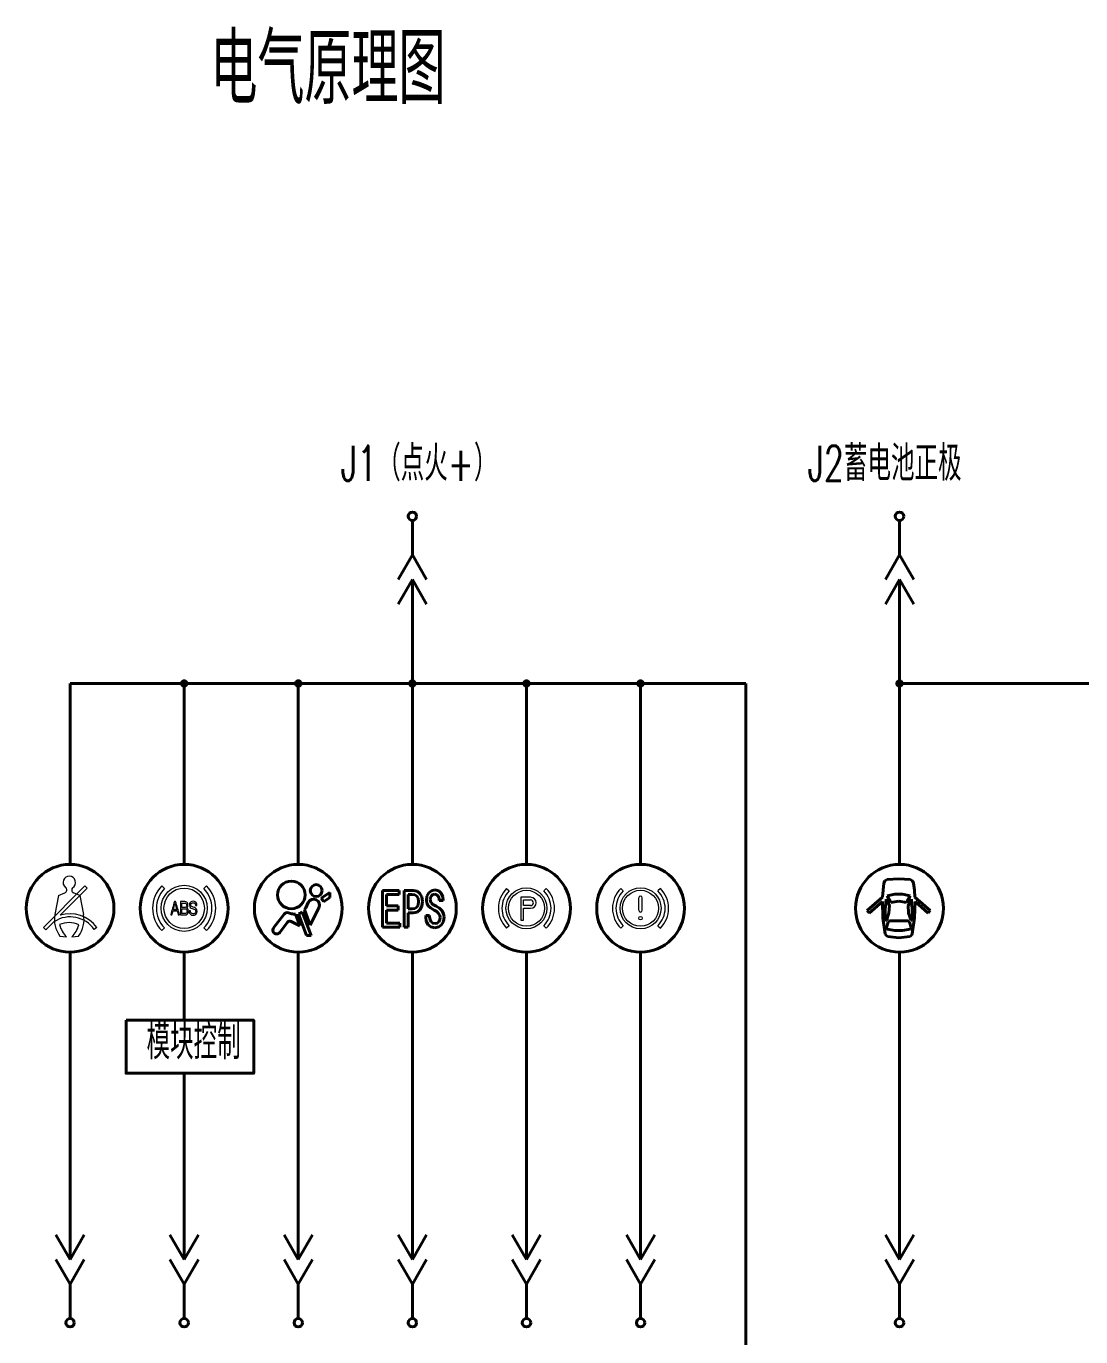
# Model space of a CAD drawing. Header units: millimetres. Extents: x 0 to 1188, y 0 to 840.
# Drawn here: x 231.2 to 351.3, y 178.5 to 327.7 of the extents above; entities that cross this region are included whole.
import ezdxf

# ---------------------------------------------------------------- set-up
doc = ezdxf.new("R2010")
doc.units = ezdxf.units.MM
for name, color, linetype, lineweight in [('1轮廓实线层', 7, 'Continuous', 40), ('2细线层', 3, 'Continuous', 20), ('6文字层', 3, 'Continuous', 20)]:
    doc.layers.add(name, color=color, linetype=linetype, lineweight=lineweight)
doc.styles.add('STYLE9', font='romans.shx', dxfattribs={"width": 0.67, "height": 5, "bigfont": 'hzfs.shx'})

msp = doc.modelspace()

# ---------------------------------------------------------------- linework, layer by layer
at = {"layer": '1轮廓实线层', "ltscale": 7}
for p, q in [((275.1542679865763, 267.5446317264032), (275.1542679865763, 271.4646317264037)), ((330.6641841693447, 267.5446317264032), (330.6641841693447, 271.4646317264037)), ((275.1542679865763, 267.5446317264032), (273.5376872328459, 264.744631726403)), ((275.1542679865763, 267.5446317264032), (276.7708487403077, 264.744631726403)), ((330.6641841693447, 267.5446317264032), (329.0476034156143, 264.744631726403)), ((330.6641841693447, 267.5446317264032), (332.280764923076, 264.744631726403)), ((275.1542679865763, 264.744631726403), (273.5376872328459, 261.9446317264033)), ((275.1542679865763, 264.744631726403), (276.7708487403077, 261.9446317264033)), ((330.6641841693447, 264.744631726403), (329.0476034156143, 261.9446317264033)), ((330.6641841693447, 232.2978424826661), (330.6641841693447, 264.744631726403)), ((330.6641841693447, 264.744631726403), (332.280764923076, 261.9446317264033)), ((236.1542679865765, 252.8978424826664), (313.1542679865763, 252.8978424826664)), ((236.1542679865763, 232.2978424826661), (236.1542679865763, 252.8978424826664)), ((249.1542679865763, 232.2978424826661), (249.1542679865763, 252.8978424826664)), ((262.1542679865763, 232.2978424826661), (262.1542679865763, 252.8978424826664)), ((275.1542679865763, 232.2978424826661), (275.1542679865763, 252.8978424826664)), ((288.1542679865763, 232.2978424826661), (288.1542679865763, 252.8978424826664)), ((301.1542679865763, 232.2978424826661), (301.1542679865763, 252.8978424826664)), ((236.1542679865763, 222.2978424826661), (236.1542679865763, 187.2978424826665)), ((249.1542679865763, 222.2978424826661), (249.1542679865763, 214.5431148886826)), ((262.1542679865763, 222.2978424826661), (262.1542679865763, 187.2978424826665)), ((275.1542679865763, 222.2978424826661), (275.1542679865763, 187.2978424826665)), ((288.1542679865763, 222.2978424826661), (288.1542679865763, 187.2978424826665)), ((301.1542679865763, 222.2978424826661), (301.1542679865763, 187.2978424826665)), ((330.6641841693447, 222.2978424826661), (330.6641841693447, 187.2978424826665)), ((249.1542679865763, 208.5163257905426), (249.1542679865763, 187.2978424826665)), ((236.1542679865763, 187.2978424826661), (234.537687232845, 190.0978424826658)), ((236.1542679865763, 187.2978424826661), (237.7708487403067, 190.0978424826658)), ((249.1542679865763, 187.2978424826661), (247.537687232845, 190.0978424826658)), ((249.1542679865763, 187.2978424826661), (250.7708487403067, 190.0978424826658)), ((262.1542679865763, 187.2978424826661), (260.537687232845, 190.0978424826658)), ((262.1542679865763, 187.2978424826661), (263.7708487403067, 190.0978424826658)), ((275.1542679865763, 187.2978424826661), (273.537687232845, 190.0978424826658)), ((275.1542679865763, 187.2978424826661), (276.7708487403067, 190.0978424826658)), ((288.1542679865763, 187.2978424826661), (286.537687232845, 190.0978424826658)), ((288.1542679865763, 187.2978424826661), (289.7708487403067, 190.0978424826658)), ((301.1542679865763, 187.2978424826661), (299.537687232845, 190.0978424826658)), ((301.1542679865763, 187.2978424826661), (302.7708487403067, 190.0978424826658)), ((330.6641841693447, 187.2978424826661), (329.0476034156134, 190.0978424826658)), ((330.6641841693447, 187.2978424826661), (332.2807649230751, 190.0978424826658)), ((236.1542679865763, 184.4978424826659), (234.537687232845, 187.2978424826661)), ((236.1542679865763, 184.4978424826659), (237.7708487403067, 187.2978424826661)), ((249.1542679865763, 184.4978424826659), (247.537687232845, 187.2978424826661)), ((249.1542679865763, 184.4978424826659), (250.7708487403067, 187.2978424826661)), ((262.1542679865763, 184.4978424826659), (260.537687232845, 187.2978424826661)), ((262.1542679865763, 184.4978424826659), (263.7708487403067, 187.2978424826661)), ((275.1542679865763, 184.4978424826659), (273.537687232845, 187.2978424826661)), ((275.1542679865763, 184.4978424826659), (276.7708487403067, 187.2978424826661)), ((288.1542679865763, 184.4978424826659), (286.537687232845, 187.2978424826661)), ((288.1542679865763, 184.4978424826659), (289.7708487403067, 187.2978424826661)), ((301.1542679865763, 184.4978424826659), (299.537687232845, 187.2978424826661)), ((301.1542679865763, 184.4978424826659), (302.7708487403067, 187.2978424826661)), ((330.6641841693447, 184.4978424826659), (329.0476034156134, 187.2978424826661)), ((330.6641841693447, 184.4978424826659), (332.2807649230751, 187.2978424826661)), ((236.1542679865763, 184.4978424826659), (236.1542679865763, 180.5778424826663)), ((249.1542679865763, 184.4978424826659), (249.1542679865763, 180.5778424826663)), ((262.1542679865763, 184.4978424826659), (262.1542679865763, 180.5778424826663)), ((275.1542679865763, 184.4978424826659), (275.1542679865763, 180.5778424826663)), ((288.1542679865763, 184.4978424826659), (288.1542679865763, 180.5778424826663)), ((301.1542679865763, 184.4978424826659), (301.1542679865763, 180.5778424826663)), ((330.6641841693447, 184.4978424826659), (330.6641841693447, 180.5778424826663))]:
    msp.add_line(p, q, dxfattribs=at)
at = {"layer": '1轮廓实线层', "ltscale": 10}
for p, q in [((275.1542679865763, 252.8978424826664), (275.1542679865763, 264.744631726403)), ((313.1542679865763, 252.8978424826664), (313.1542679865765, 165.1635670674596)), ((330.6641841693447, 252.8978424826664), (355.8433873604163, 252.8978424826664))]:
    msp.add_line(p, q, dxfattribs=at)
at = {"layer": '1轮廓实线层', "color": 1}
for p, q in [((328.8709814138601, 230.169294170551), (328.7801064095042, 229.3680285330279)), ((329.0020752564219, 230.4347435206573), (328.8709814138601, 230.169294170551)), ((329.2665711967641, 230.5677190930166), (329.0020752564219, 230.4347435206573)), ((330.5716386254153, 230.6609023525909), (329.2665711967641, 230.5677190930166)), ((331.8767060540663, 230.5677190930166), (330.5716386254153, 230.6609023525909)), ((332.1412019944084, 230.4347435206573), (331.8767060540663, 230.5677190930166)), ((332.2722707472399, 230.169294170551), (332.1412019944084, 230.4347435206573)), ((332.3631457515958, 229.3680285330279), (332.2722707472399, 230.169294170551)), ((265.7552027147074, 229.0803563975346), (264.7808661635672, 228.4444193081706)), ((265.7552027147074, 228.5174945495062), (265.0181028319637, 228.0367530866918)), ((265.7552027147074, 229.0803563975346), (265.7552027147074, 228.5174945495062)), ((271.738422554414, 227.2338211613883), (271.738422554414, 229.3338274133043)), ((271.738422554414, 229.3338274133043), (272.6912533139896, 229.3338274133043)), ((272.9173893889149, 228.867540614569), (272.1906947042646, 228.867540614569)), ((272.1906947042646, 228.867540614569), (272.1906947042646, 228.216458888061)), ((272.6912533139896, 229.3338274133043), (273.6440840735652, 229.3338274133043)), ((273.6440840735652, 228.867540614569), (272.9173893889149, 228.867540614569)), ((273.6440840735652, 229.3338274133043), (273.6440840735652, 229.1006633433631)), ((273.6440840735652, 229.1006633433631), (273.6440840735652, 228.867540614569)), ((274.234476996053, 229.3338274133043), (274.7452055279775, 229.3338274133043)), ((274.234476996053, 227.2338211613883), (274.234476996053, 229.3338274133043)), ((274.6867078047565, 228.867540614569), (274.6867078047565, 228.0564273074328)), ((274.9123891270631, 228.867540614569), (274.6867078047565, 228.867540614569)), ((274.7452055279775, 229.3338274133043), (275.2559340599021, 229.3338274133043)), ((275.1380291082226, 228.867540614569), (274.9123891270631, 228.867540614569)), ((275.447302230072, 228.8241324100586), (275.1380291082226, 228.867540614569)), ((275.2559340599021, 229.3338274133043), (275.6933233967777, 229.2476311214909)), ((275.6685600496332, 228.6948586429121), (275.447302230072, 228.8241324100586)), ((275.8011824496991, 228.4496229580022), (275.6685600496332, 228.6948586429121)), ((275.6933233967777, 229.2476311214909), (276.0222749046718, 228.9895796809637)), ((275.8454174771525, 228.0558485313727), (275.8011824496991, 228.4496229580022)), ((276.0222749046718, 228.9895796809637), (276.2286912524053, 228.5844777800144)), ((276.2286912524053, 228.5844777800144), (276.297648285856, 228.0558485313727)), ((276.7489695893221, 228.2285718441767), (276.8201177035719, 228.6956854658551)), ((276.8201177035719, 228.6956854658551), (277.0335620463213, 229.0644071573101)), ((277.0335620463213, 229.0644071573101), (277.3456463661771, 229.30368971703)), ((277.2356375736038, 228.544583573012), (277.2012003980255, 228.3022417684028)), ((277.3384530065725, 228.7316936050252), (277.2356375736038, 228.544583573012)), ((277.5008823737355, 228.8518309786509), (277.3384530065725, 228.7316936050252)), ((277.3456463661771, 229.30368971703), (277.7123836825688, 229.3833127664461)), ((277.7123836825688, 228.8917251856533), (277.5008823737355, 228.8518309786509)), ((277.7123836825688, 229.3833127664461), (278.1516333710663, 229.2881867868477)), ((277.937692934551, 228.8362867073215), (277.7123836825688, 228.8917251856533)), ((278.1047525101951, 228.6706740718278), (277.937692934551, 228.8362867073215)), ((278.2030617581242, 228.437385978445), (278.1047525101951, 228.6706740718278)), ((278.1516333710663, 229.2881867868477), (278.4492482894186, 229.0022300719925)), ((278.2226574618746, 228.1790451498878), (278.2030617581242, 228.437385978445)), ((278.4492482894186, 229.0022300719925), (278.6186229693033, 228.6058924942395)), ((278.6186229693033, 228.6058924942395), (278.6748882705781, 228.1790451498878)), ((326.9716386254152, 227.0288627665714), (328.7254860659143, 228.5635012305222)), ((328.7801064095042, 229.3680285330279), (328.7254860659143, 228.5635012305222)), ((329.2589188289207, 228.7169500230791), (330.1232349595268, 228.9113954354914)), ((329.2589188289207, 228.7169500230791), (329.6793725348832, 227.9694265885737)), ((330.1232349595268, 228.9113954354914), (331.0200422913035, 228.9113954354914)), ((331.0200422913035, 228.9113954354914), (331.8843584219096, 228.7169500230791)), ((331.4639047159474, 227.9694265885737), (331.8843584219096, 228.7169500230791)), ((332.4177660951855, 228.5635012305222), (332.3631457515958, 229.3680285330279)), ((332.4177660951855, 228.5635012305222), (334.1716386254152, 227.0288627665714)), ((263.6069810435247, 224.1993111244844), (262.6040808801356, 226.8857981998153)), ((262.8660726791477, 227.1458064146432), (263.000559686817, 227.3607475968124)), ((263.5212108634116, 225.3915245623864), (262.8660726791477, 227.1458064146432)), ((263.000559686817, 227.3607475968124), (263.3002395853232, 227.9603454239275)), ((263.5212108634116, 225.3915245623864), (264.504671901798, 227.3582086090573)), ((271.738422554414, 225.1338149094722), (271.738422554414, 227.2338211613883)), ((272.1906947042646, 228.216458888061), (272.1906947042646, 227.5654185027001)), ((272.1906947042646, 227.5654185027001), (272.8584369130751, 227.5654185027001)), ((272.1906947042646, 227.0991317039648), (272.1906947042646, 226.3496167060862)), ((272.8584369130751, 227.0991317039648), (272.1906947042646, 227.0991317039648)), ((272.8584369130751, 227.5654185027001), (273.5262204630328, 227.5654185027001)), ((273.5262204630328, 227.0991317039648), (272.8584369130751, 227.0991317039648)), ((273.5262204630328, 227.5654185027001), (273.5262204630328, 227.3322544327589)), ((273.5262204630328, 227.3322544327589), (273.5262204630328, 227.0991317039648)), ((274.234476996053, 225.1338149094722), (274.234476996053, 227.2338211613883)), ((274.6867078047565, 228.0564273074328), (274.6867078047565, 227.2453140002967)), ((274.6867078047565, 227.2453140002967), (274.9123891270631, 227.2453140002967)), ((274.9123891270631, 227.2453140002967), (275.1380291082226, 227.2453140002967)), ((275.1380291082226, 227.2453140002967), (275.4475089358077, 227.2883501344827)), ((275.6930340087476, 226.8651408110804), (275.2568435651394, 226.7790685427085)), ((275.4475089358077, 227.2883501344827), (275.6685600496332, 227.4168797609805)), ((275.6685600496332, 227.4168797609805), (275.8011824496991, 227.6629836099805)), ((276.0222749046718, 227.1232749339019), (275.6930340087476, 226.8651408110804)), ((275.8011824496991, 227.6629836099805), (275.8454174771525, 228.0558485313727)), ((276.2290219815825, 227.5282528114099), (276.0222749046718, 227.1232749339019)), ((276.297648285856, 228.0558485313727), (276.2290219815825, 227.5282528114099)), ((276.8008527289987, 227.8851922759263), (276.7489695893221, 228.2285718441767)), ((276.9552619136141, 227.5907192847576), (276.8008527289987, 227.8851922759263)), ((277.2279067790862, 227.3324197973475), (276.9552619136141, 227.5907192847576)), ((277.2012003980255, 228.3022417684028), (277.2281548259691, 228.0965695613181)), ((277.6331740446242, 227.0991317039648), (277.2279067790862, 227.3324197973475)), ((277.2281548259691, 228.0965695613181), (277.3089767686527, 227.9211590739492)), ((277.3089767686527, 227.9211590739492), (277.5033215014175, 227.7467407741119)), ((277.5033215014175, 227.7467407741119), (277.8689839479832, 227.5412339316158)), ((277.9281431295587, 226.9176440679644), (277.6331740446242, 227.0991317039648)), ((277.8689839479832, 227.5412339316158), (278.2523404055303, 227.2985613978294)), ((278.1443573291674, 226.7180490095111), (277.9281431295587, 226.9176440679644)), ((278.4487521956528, 228.1790451498878), (278.2226574618746, 228.1790451498878)), ((278.2523404055303, 227.2985613978294), (278.5376356620311, 227.0127700475628)), ((278.6748882705781, 228.1790451498878), (278.4487521956528, 228.1790451498878)), ((278.5376356620311, 227.0127700475628), (278.7146171129918, 226.6843559745816)), ((327.2171667293983, 226.7482592191623), (326.9716386254152, 227.0288627665714)), ((328.7097297150763, 228.0542298781161), (327.2171667293983, 226.7482592191623)), ((328.7097297150763, 228.0542298781161), (328.7743357714583, 226.2100343176046)), ((329.0284947427795, 227.1446769631773), (329.1211511180104, 228.3437151901696)), ((329.0738318860349, 225.9426781479701), (329.0284947427795, 227.1446769631773)), ((329.5014863446891, 227.6337761721538), (329.1211511180104, 228.3437151901696)), ((329.5014863446891, 227.6337761721538), (329.4535398694477, 226.7522233966024)), ((330.5716386254153, 228.0965311639648), (329.6793725348832, 227.9694265885737)), ((331.4639047159474, 227.9694265885737), (330.5716386254153, 228.0965311639648)), ((332.0221261328202, 228.3437151901696), (331.6417909061415, 227.6337761721538)), ((331.6897373813829, 226.7522233966024), (331.6417909061415, 227.6337761721538)), ((332.0221261328202, 228.3437151901696), (332.1147825080511, 227.1446769631773)), ((332.1147825080511, 227.1446769631773), (332.0694202750649, 225.9426781479701)), ((332.3689414793721, 226.2100343176046), (332.4335224460237, 228.0542298781161)), ((333.9260854317017, 226.7482592191623), (332.4335224460237, 228.0542298781161)), ((334.1716386254152, 227.0288627665714), (333.9260854317017, 226.7482592191623)), ((260.5475801416169, 226.6452291099897), (259.3451314093263, 225.0705012980611)), ((260.9304118891134, 225.7044548032411), (260.0405760242077, 224.5393767969751)), ((261.3802094386585, 226.682203119178), (261.0304638753498, 226.7958228212328)), ((262.330028889286, 225.3104356409478), (261.3483134049809, 225.8013330547838)), ((262.330028889286, 225.3104356409478), (261.8416704632052, 226.6171415579456)), ((263.1039440944828, 224.1993111244844), (262.1803079550832, 226.6724438849931)), ((272.1906947042646, 226.3496167060862), (272.1906947042646, 225.6001017082076)), ((272.1906947042646, 225.6001017082076), (272.9666680363209, 225.6001017082076)), ((272.9666680363209, 225.6001017082076), (273.7426413683772, 225.6001017082076)), ((273.7426413683772, 225.6001017082076), (273.7426413683772, 225.3669789794135)), ((273.7426413683772, 225.3669789794135), (273.7426413683772, 225.1338149094722)), ((274.6867078047565, 226.7790685427085), (274.6867078047565, 225.9564210555168)), ((274.9717963555215, 226.7790685427085), (274.6867078047565, 226.7790685427085)), ((274.6867078047565, 225.9564210555168), (274.6867078047565, 225.1338149094722)), ((275.2568435651394, 226.7790685427085), (274.9717963555215, 226.7790685427085)), ((276.6706694566149, 226.4612791445456), (276.8968055315402, 226.4612791445456)), ((276.6706694566149, 226.3754962642038), (276.6706694566149, 226.4612791445456)), ((276.6706694566149, 226.2897547250091), (276.6706694566149, 226.3754962642038)), ((276.7398331958013, 225.8167293192878), (276.6706694566149, 226.2897547250091)), ((276.9460841789462, 225.4296934996441), (276.7398331958013, 225.8167293192878)), ((276.8968055315402, 226.4612791445456), (277.1229002653183, 226.4612791445456)), ((277.2749943456931, 225.1712286476454), (276.9460841789462, 225.4296934996441)), ((277.1229002653183, 226.4612791445456), (277.1229002653183, 226.3876092203195)), ((277.1229002653183, 226.3876092203195), (277.1229002653183, 226.3139392960934)), ((277.1229002653183, 226.3139392960934), (277.1671352927717, 225.9880883742358)), ((277.1671352927717, 225.9880883742358), (277.2997576928376, 225.7486404499273)), ((277.2997576928376, 225.7486404499273), (277.4912085453018, 225.6009698722978)), ((277.4912085453018, 225.6009698722978), (277.7123836825688, 225.5517325660389)), ((277.7123836825688, 225.5517325660389), (277.9845737954222, 225.6036983880099)), ((277.9845737954222, 225.6036983880099), (278.1738335670873, 225.7601332888357)), ((278.2769797292333, 226.5003051874578), (278.1443573291674, 226.7180490095111)), ((278.4888531083909, 225.4170431086154), (278.1519227590964, 225.1681694027561)), ((278.1738335670873, 225.7601332888357), (278.2844624768679, 225.9906928665064)), ((278.3212147566867, 226.2644126018045), (278.2769797292333, 226.5003051874578)), ((278.2844624768679, 225.9906928665064), (278.3212147566867, 226.2644126018045)), ((278.7022974511403, 225.8066007382354), (278.4888531083909, 225.4170431086154)), ((278.7734455653901, 226.3127817439731), (278.7022974511403, 225.8066007382354)), ((278.7146171129918, 226.6843559745816), (278.7734455653901, 226.3127817439731)), ((328.7743357714583, 226.2100343176046), (329.0288710887389, 224.3822976203887)), ((329.1116671998307, 225.8987209398997), (329.0738318860349, 225.9426781479701)), ((329.1628502503236, 225.9236601321497), (329.1116671998307, 225.8987209398997)), ((329.4535398694477, 226.7522233966024), (329.1628502503236, 225.9236601321497)), ((329.3597795460689, 225.7262541315224), (329.1733377577286, 225.0918853821759)), ((329.3597795460689, 225.7262541315224), (329.4269447549757, 225.8229499533854)), ((329.4269447549757, 225.8229499533854), (329.5386693254884, 225.8601329341848)), ((331.6046079253422, 225.8601329341848), (329.5386693254884, 225.8601329341848)), ((331.6046079253422, 225.8601329341848), (331.7163074061241, 225.8229499533854)), ((331.9804270005068, 225.9236601321497), (331.6897373813829, 226.7522233966024)), ((331.7163074061241, 225.8229499533854), (331.7834726150309, 225.7262541315224)), ((331.9699144033711, 225.0918853821759), (331.7834726150309, 225.7262541315224)), ((332.0315849612691, 225.8987209398997), (331.9804270005068, 225.9236601321497)), ((332.0694202750649, 225.9426781479701), (332.0315849612691, 225.8987209398997)), ((332.1144061620914, 224.3822976203887), (332.3689414793721, 226.2100343176046)), ((263.6069810435247, 224.1993111244844), (263.1039440944828, 224.1993111244844)), ((272.7405319613956, 225.1338149094722), (271.738422554414, 225.1338149094722)), ((273.7426413683772, 225.1338149094722), (272.7405319613956, 225.1338149094722)), ((274.4606130709783, 225.1338149094722), (274.234476996053, 225.1338149094722)), ((274.6867078047565, 225.1338149094722), (274.4606130709783, 225.1338149094722)), ((277.7123836825688, 225.0854457673036), (277.2749943456931, 225.1712286476454)), ((278.1519227590964, 225.1681694027561), (277.7123836825688, 225.0854457673036)), ((329.0288710887389, 224.3822976203887), (329.1272730122851, 224.1932214103319)), ((329.1272730122851, 224.1932214103319), (329.3131879162818, 224.0889484898178)), ((329.1853306489716, 224.9844511556016), (329.1733377577286, 225.0918853821759)), ((329.2703346563594, 224.9176622926543), (329.1853306489716, 224.9844511556016)), ((330.1308120581782, 224.7614034502665), (329.2703346563594, 224.9176622926543)), ((329.3131879162818, 224.0889484898178), (330.5716386254153, 223.949148510726)), ((331.0124651926521, 224.7614034502665), (330.1308120581782, 224.7614034502665)), ((330.5716386254153, 223.949148510726), (331.8300893345486, 224.0889484898178)), ((331.8729425944712, 224.9176622926543), (331.0124651926521, 224.7614034502665)), ((331.8300893345486, 224.0889484898178), (332.0160042385455, 224.1932214103319)), ((331.9579466018588, 224.9844511556016), (331.8729425944712, 224.9176622926543)), ((331.9699144033711, 225.0918853821759), (331.9579466018588, 224.9844511556016)), ((332.0160042385455, 224.1932214103319), (332.1144061620914, 224.3822976203887))]:
    msp.add_line(p, q, dxfattribs=at)
at = {"layer": '1轮廓实线层', "ltscale": 10}
msp.add_lwpolyline([(242.5357700940749, 214.5431148886826), (257.0821291562042, 214.5431148886826), (257.0821291562042, 208.5163257905426), (242.5357700940749, 208.5163257905426)], close=True, dxfattribs=at)
at = {"layer": '1轮廓实线层', "ltscale": 7}
for centre, radius in [((275.1542679865763, 271.9446317264033), 0.48), ((330.6641841693447, 271.9446317264033), 0.48), ((249.1542679865763, 252.8978424826664), 0.3200000000000001), ((262.1542679865763, 252.8978424826664), 0.3200000000000001), ((275.1542679865763, 252.8978424826664), 0.3200000000000001), ((288.1542679865763, 252.8978424826664), 0.3200000000000001), ((301.1542679865763, 252.8978424826664), 0.3200000000000001), ((330.6641841693447, 252.8978424826664), 0.3200000000000001), ((236.1542679865763, 227.2978424826661), 5), ((249.1542679865763, 227.2978424826661), 5), ((262.1542679865763, 227.2978424826661), 5), ((275.1542679865763, 227.2978424826661), 5), ((288.1542679865763, 227.2978424826661), 5), ((301.1542679865763, 227.2978424826661), 5), ((330.6641841693447, 227.2978424826661), 5), ((236.1542679865763, 180.0978424826658), 0.48), ((249.1542679865763, 180.0978424826658), 0.48), ((262.1542679865763, 180.0978424826658), 0.48), ((275.1542679865763, 180.0978424826658), 0.48), ((288.1542679865763, 180.0978424826658), 0.48), ((301.1542679865763, 180.0978424826658), 0.48), ((330.6641841693447, 180.0978424826658), 0.48)]:
    msp.add_circle(centre, radius, dxfattribs=at)
at = {"layer": '1轮廓实线层', "color": 1}
for centre, radius in [((261.3678318733505, 228.822252423523), 1.57091282165994), ((264.1978511002299, 229.3159268552165), 0.673250167473714)]:
    msp.add_circle(centre, radius, dxfattribs=at)
for centre, radius, start, end in [((263.902138370092, 227.659316688176), 1.178181284443396, 18.68760076727299, 41.7914003613268), ((261.7962067137096, 227.9628844116828), 1.346493826311825, 286.5959943285457, 306.8760007668646), ((263.902138370092, 227.659316688176), 0.673250167473714, 333.4350001091275, 153.4349914577101), ((260.895262777374, 226.3796668594466), 0.4376113303759207, 72.0073990984573, 142.6360015695408), ((261.1975610070031, 225.5001456322977), 0.3366238052548636, 63.43489697306627, 142.6360015695408), ((261.7962067137096, 227.9628844116828), 1.346493826311825, 252.0069874658611, 271.9364959167216), ((259.6928140450834, 224.8048597041509), 0.4376113303759207, 142.6360015695408, 322.6360065785032)]:
    msp.add_arc(centre, radius, start, end, dxfattribs=at)
at = {"layer": '2细线层', "color": 1}
for p, q in [((233.1316529650101, 225.1062639673287), (237.8450914880329, 229.844578332807)), ((238.0991660401162, 229.5918376556083), (237.8450914880329, 229.844578332807)), ((234.8405639758673, 228.7444025564873), (234.4100147261622, 226.5904931857826)), ((234.8405639758673, 228.7444025564873), (235.5539004427844, 229.0531489192103)), ((235.0230733646733, 226.499510463389), (238.0991660401162, 229.5918376556083)), ((237.269182360578, 228.7444025564873), (236.5558458936609, 229.0531489192103)), ((237.269182360578, 228.7444025564873), (237.6997316102827, 226.5904931857826)), ((285.8915262867797, 229.5605841824627), (286.1743689992543, 229.2777414699883)), ((287.5042679865762, 228.5478424826661), (287.5042679865762, 225.9478424826661)), ((288.6292679865762, 228.5478424826661), (287.5042679865762, 228.5478424826661)), ((290.4170096863734, 229.5605841824627), (290.134166973899, 229.2777414699883)), ((298.8915262867793, 229.5605841824631), (299.1743689992541, 229.2777414699885)), ((300.9542679865763, 227.0713740682636), (300.9542679865763, 228.4807302301961)), ((301.3542679865764, 227.0713740682636), (301.3542679865764, 228.4807302301961)), ((303.4170096863736, 229.5605841824631), (303.1341669738986, 229.2777414699885)), ((287.8042679865764, 228.2478424826661), (288.6292679865762, 228.2478424826661)), ((287.8042679865764, 227.597842482666), (287.8042679865764, 228.2478424826661)), ((288.6292679865762, 227.597842482666), (287.8042679865764, 227.597842482666)), ((287.8042679865764, 225.9478424826661), (287.8042679865764, 227.2978424826661)), ((287.8042679865764, 227.2978424826661), (288.6292679865762, 227.2978424826661)), ((233.3857275170933, 224.8535232901299), (234.3730340290133, 225.8460404526445)), ((287.5042679865762, 225.9478424826661), (287.8042679865764, 225.9478424826661)), ((234.9968763052927, 224.1154425811919), (235.7499856699053, 224.046991051986)), ((236.3597606665401, 224.046991051986), (237.1128700311531, 224.1154425811919)), ((239.2126757286712, 225.1062639673287), (238.9157645570183, 224.8965859860541)), ((286.1743689992543, 225.3179434953438), (285.8915262867797, 225.0351007828692)), ((290.134166973899, 225.3179434953438), (290.4170096863734, 225.0351007828692)), ((299.1743689992541, 225.317943495344), (298.8915262867793, 225.0351007828694)), ((303.1341669738986, 225.317943495344), (303.4170096863736, 225.0351007828694))]:
    msp.add_line(p, q, dxfattribs=at)
at = {"layer": '2细线层', "color": 2}
for p, q in [((246.9172279865766, 229.5345944826659), (246.6083479865772, 229.8434024826661)), ((251.390587986577, 229.5345944826659), (251.6994679865763, 229.8434024826661)), ((246.6083479865772, 224.7522104826658), (246.9172279865766, 225.061018482666)), ((251.6994679865763, 224.7522104826658), (251.390587986577, 225.061018482666))]:
    msp.add_line(p, q, dxfattribs=at)
at = {"layer": '2细线层', "color": 1, "ltscale": 5}
msp.add_line((233.1316529650101, 225.1062639673287), (233.3857275170933, 224.8535232901299), dxfattribs=at)
at = {"layer": '2细线层', "color": 2}
for points in [[(247.8848966435439, 226.9966268885923), (247.9999419059736, 226.9966268885923), (248.1165631309027, 226.9966268885923), (248.2331843558316, 226.9966268885923), (248.3498055807604, 226.9966268885923), (248.4128440807219, 226.7726743229391), (248.4774585431828, 226.5466481224191), (248.6287509430906, 226.5466481224191), (248.5735922556241, 226.7353488953304), (248.5168576056587, 226.9240496682417), (248.4601229556934, 227.1127504411529), (248.403388305728, 227.3014512140644), (248.3482296182613, 227.4901519869757), (248.2914949682961, 227.6788527598871), (248.2347603183305, 227.8675535327984), (248.1780256683651, 228.0583279405769), (248.0409169309487, 228.0583279405769), (247.9889101684801, 227.8696271676656), (247.9353274435132, 227.6809263947541), (247.8833206810448, 227.4922256218429), (247.8297379560775, 227.3035248489316), (247.7777311936093, 227.1148240760203), (247.7241484686417, 226.9261233031089), (247.6705657436742, 226.7374225301976), (247.6169830187071, 226.5466481224191), (247.7666994561157, 226.5466481224191), (247.82501006858, 226.7706006880721), (247.8848966435439, 226.9966268885923)], [(248.3088305557856, 227.1397076944261), (248.1165631309027, 227.1397076944261), (247.9227197435209, 227.1397076944261), (247.9684226559928, 227.3138930232672), (248.015701530964, 227.4901519869757), (248.0614044434362, 227.6664109506842), (248.1086833184074, 227.8426699143924), (248.1575381558775, 227.6684845855511), (248.207968955847, 227.4922256218429), (248.2583997558161, 227.3159666581346), (248.3088305557856, 227.1397076944261)], [(248.7477775844652, 228.0583279405769), (248.7477775844652, 227.8696271676656), (248.7477775844652, 227.6809263947541), (248.7477775844652, 227.4922256218429), (248.7477775844652, 227.3035248489316), (248.7477775844652, 227.1148240760203), (248.7477775844652, 226.9261233031089), (248.7477775844652, 226.7374225301976), (248.7477775844652, 226.5466481224191), (248.8785824718855, 226.5466481224191), (249.0109633218046, 226.5466481224191), (249.143344171724, 226.5466481224191), (249.2757250216434, 226.5466481224191), (249.3860423965764, 226.5653108362235), (249.4821761090177, 226.6171517079024), (249.5562463464726, 226.7021707374558), (249.6051011839427, 226.8203679248838), (249.6224367714319, 226.967596000452), (249.6161329214358, 227.0629832043412), (249.5956454089483, 227.1480022338947), (249.5641261589678, 227.2205794542451), (249.5231511339923, 227.2807148653928), (249.4727203340233, 227.3284084673373), (249.5105434340001, 227.3740284344149), (249.540486721482, 227.427942940961), (249.5625501964687, 227.4922256218429), (249.5767338589601, 227.5648028421933), (249.5814617464571, 227.6436009671454), (249.5641261589678, 227.7908290427135), (249.5152713214973, 227.9069525952746), (249.4412010840426, 227.9898979899608), (249.3450673716011, 228.0417388616397), (249.2347499966684, 228.0583279405769), (249.1134008842423, 228.0583279405769), (248.9920517718163, 228.0583279405769), (248.8707026593902, 228.0583279405769), (248.7477775844652, 228.0583279405769)], [(248.899069984373, 227.8965844209386), (249.0487864217819, 227.8965844209386), (249.1985028591905, 227.8965844209386), (249.2725730966451, 227.8903635163372), (249.3403394841039, 227.8654798979312), (249.3954981715706, 227.8177862959867), (249.4317453090482, 227.7472827105032), (249.4459289715396, 227.6436009671454), (249.4317453090482, 227.5419928586546), (249.3954981715706, 227.4694156383041), (249.3403394841039, 227.4237956712268), (249.2725730966451, 227.3989120528208), (249.1985028591905, 227.3926911482192), (249.0487864217819, 227.3926911482192), (248.899069984373, 227.3926911482192), (248.899069984373, 227.6436009671454), (248.899069984373, 227.8965844209386)], [(249.2394778841656, 226.7083916420572), (249.0692739342692, 226.7083916420572), (248.899069984373, 226.7083916420572), (248.899069984373, 226.9696696353192), (248.899069984373, 227.2309476285809), (249.0692739342692, 227.2309476285809), (249.2394778841656, 227.2309476285809), (249.3135481216204, 227.2226530891123), (249.3813145090789, 227.1956958358394), (249.4364731965454, 227.1459285990275), (249.4727203340233, 227.0712777438098), (249.4869039965149, 226.967596000452), (249.4727203340233, 226.8659878919614), (249.4364731965454, 226.7913370367437), (249.3813145090789, 226.743643434799), (249.3135481216204, 226.716686181526), (249.2394778841656, 226.7083916420572)], [(249.7603749627951, 227.6664109506842), (249.784014400281, 227.4984465264445), (249.8470529002423, 227.3885438784851), (249.9416106501849, 227.3180402930016), (250.0566559126148, 227.2703466910571), (250.184308875037, 227.2268003588467), (250.272562774983, 227.1977694707066), (250.3529368624343, 227.1666649476992), (250.4191272873938, 227.1189713457545), (250.4632542373672, 227.046394125404), (250.4790138623573, 226.9344178425774), (250.4616782748681, 226.834883368954), (250.4128234373977, 226.7623061486033), (250.3434810874401, 226.7104652769244), (250.2615310374897, 226.6814343887843), (250.1732771375437, 226.6731398493157), (250.0645357251101, 226.6897289282529), (249.9762818251638, 226.7374225301976), (249.9132433252021, 226.8099997505481), (249.8738442627262, 226.9012396847029), (249.8612365627339, 227.0069950629281), (249.7130960878242, 227.0069950629281), (249.7288557128145, 226.8722087965627), (249.7792865127838, 226.7353488953304), (249.86754041273, 226.6150780730352), (249.9967693376511, 226.5321326783489), (250.1732771375437, 226.5010281553416), (250.3450570499388, 226.5300590434817), (250.4727100123614, 226.5964153592308), (250.5593879498085, 226.6959498328545), (250.6082427872786, 226.8120733854153), (250.624002412269, 226.9344178425774), (250.6003629747836, 227.1272658852231), (250.5341725498238, 227.2516839772527), (250.4364628748833, 227.3284084673373), (250.3182656874556, 227.3781757041493), (250.1890367625342, 227.4237956712268), (250.1007828625877, 227.4549001942341), (250.0219847376359, 227.4860047172415), (249.9573702751754, 227.5274774145846), (249.914819287701, 227.5834655559979), (249.8990596627107, 227.664337315817), (249.914819287701, 227.7638717894406), (249.9557943126763, 227.8385226446583), (250.0172568501387, 227.88828988147), (250.0929030500927, 227.9173207696103), (250.1780050250406, 227.9276889439459), (250.2835945124764, 227.9090262301415), (250.3592407124304, 227.8592589933298), (250.4112474748988, 227.7887554078463), (250.4396147998814, 227.7099572828945), (250.4490705748756, 227.6290855230754), (250.5972110497853, 227.6290855230754), (250.5861793122922, 227.7514299802376), (250.5452042873173, 227.8799953420014), (250.4695580873631, 227.994045259695), (250.3497849374362, 228.0769906543815), (250.1780050250406, 228.1080951773888), (250.0093770376436, 228.0811379241156), (249.8911798502156, 228.0106343386324), (249.8139576877627, 227.9090262301415), (249.7729826627876, 227.7908290427135), (249.7603749627951, 227.6684845855511)]]:
    msp.add_lwpolyline(points, dxfattribs=at)
for radius in [2.625717600000051, 2.304331200000045]:
    msp.add_circle((249.1542679865763, 227.2978424826661), radius, dxfattribs=at)
at = {"layer": '2细线层', "color": 1}
for centre, radius in [((288.1542679865763, 227.2978424826661), 2.333971200000045), ((288.1542679865763, 227.2978424826661), 2.04829440000004), ((301.1542679865763, 227.2978424826661), 2.333971200000045), ((301.1542679865763, 227.2978424826661), 2.04829440000004), ((301.1542679865763, 226.1653593614187), 0.2)]:
    msp.add_circle(centre, radius, dxfattribs=at)
for centre, radius, start, end in [((236.0606358707616, 230.2457669678893), 0.7132240840963939, 302.0689974534861, 232.8019534479619), ((235.4091994044286, 229.3874703555798), 0.3642927577066279, 293.4039310504137, 52.80195344799447), ((236.7005469320159, 229.3874703555798), 0.3642927577066279, 127.1980465520055, 246.5960689495863), ((288.1542679865763, 227.2978424826661), 3.199999999999875, 134.9999999999724, 225.0000000000277), ((288.1542679865763, 227.2978424826661), 2.799999999999898, 134.9999999999724, 225.0000000000277), ((288.6292679865762, 227.9228424826661), 0.6249999999999765, 270, 90), ((288.1542679865763, 227.2978424826661), 2.799999999999898, 314.9999999999724, 45.00000000002763), ((288.1542679865763, 227.2978424826661), 3.199999999999875, 314.9999999999724, 45.00000000002763), ((301.1542679865763, 227.2978424826661), 3.199999999999997, 134.9999999999724, 225.0000000000277), ((301.1542679865763, 227.2978424826661), 2.800000000000004, 134.9999999999724, 225.0000000000277), ((301.1542679865763, 228.4807302301961), 0.2, 0, 180), ((301.1542679865763, 227.2978424826661), 2.800000000000004, 314.9999999999724, 45.00000000002763), ((301.1542679865763, 227.2978424826661), 3.199999999999997, 314.9999999999724, 45.00000000002763), ((288.6292679865762, 227.9228424826661), 0.3249999999999877, 270, 90), ((301.1542679865763, 227.0713740682636), 0.2, 180, 0), ((237.6666459263058, 226.0555751227107), 3.300270308315216, 170.6721721124674, 216.0060587438656), ((236.1721643468406, 222.95906187643), 3.358770874689343, 35.22964978008044, 122.3185165571382), ((236.0160244803299, 223.1581021932907), 2.512912916976889, 63.37879744585748, 115.0156341354913), ((237.6666459263058, 226.0555751227107), 2.776327881867273, 192.8469038478464, 226.3415430072312), ((236.1721643468406, 222.95906187643), 3.722255536929583, 35.22964978008044, 107.981400704033), ((234.44310041014, 226.0555751227107), 2.776327881867273, 313.6584569927688, 346.4397838964292), ((234.44310041014, 226.0555751227107), 3.300270308315216, 323.9939412561345, 9.327827887532614)]:
    msp.add_arc(centre, radius, start, end, dxfattribs=at)
at = {"layer": '2细线层', "color": 2}
for radius, start, end in [(3.60000000000007, 135.0000000000092, 224.9999999999908), (3.60000000000007, 315.0000000000092, 44.99999999999079), (3.163284000000062, 135.0000000000092, 224.9999999999908), (3.163284000000062, 315.0000000000092, 44.99999999999079)]:
    msp.add_arc((249.1542679865763, 227.2978424826661), radius, start, end, dxfattribs=at)

# ---------------------------------------------------------------- texts
at = {"layer": '2细线层', "ltscale": 10, "insert": (265.5398627285538, 322.8976477082963), "char_height": 8, "width": 60.82973881848557, "attachment_point": 5, "style": 'STYLE9'}
msp.add_mtext('电气原理图', dxfattribs=at)
at = {"layer": '6文字层', "ltscale": 7, "style": 'STYLE9', "width": 0.67}
for s, p in [('J1（点火+）', (267.0129424711563, 275.9721261865589)), ('J2蓄电池正极', (320.1989306755918, 275.9721261865589)), ('模块控制', (244.8700945159972, 210.1059656622188))]:
    msp.add_text(s, height=4, dxfattribs=at).set_placement(p)

doc.saveas('drawing.dxf')
